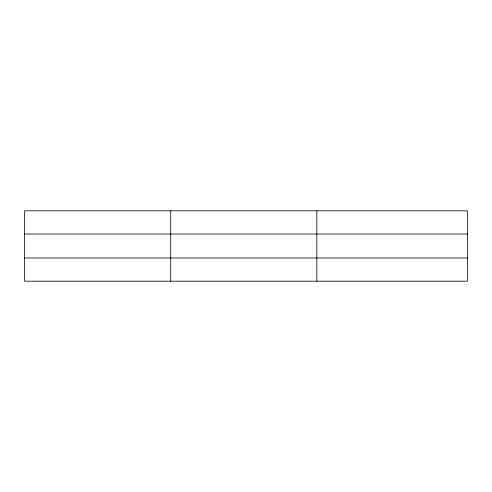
<?xml version="1.0" encoding="UTF-8"?>
<svg xmlns="http://www.w3.org/2000/svg" width="492" height="492" viewBox="0 0 492 492"><rect width="100%" height="100%" fill="white"/><g stroke="black" fill="none" stroke-linecap="round" stroke-linejoin="round"><path stroke-width="0.74" d="M316.848 281.196L316.848 210.804M467.4 257.968L467.4 281.196L24.6 281.196L24.6 210.804L467.4 210.804L467.4 257.968L24.6 257.968M24.6 234.032L467.4 234.032M170.724 210.804L170.724 281.196"/></g></svg>
